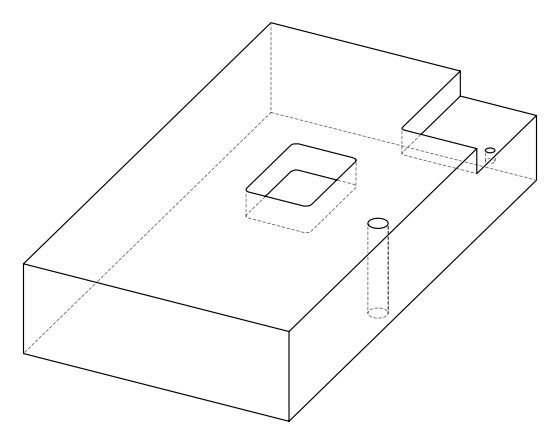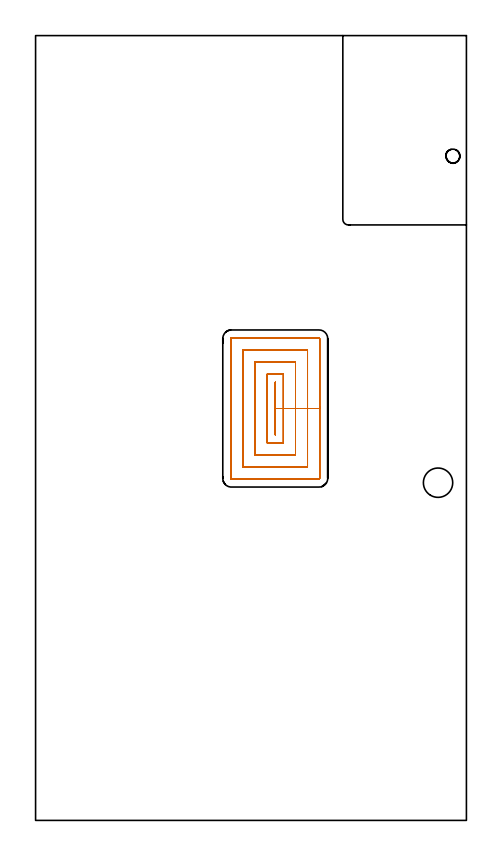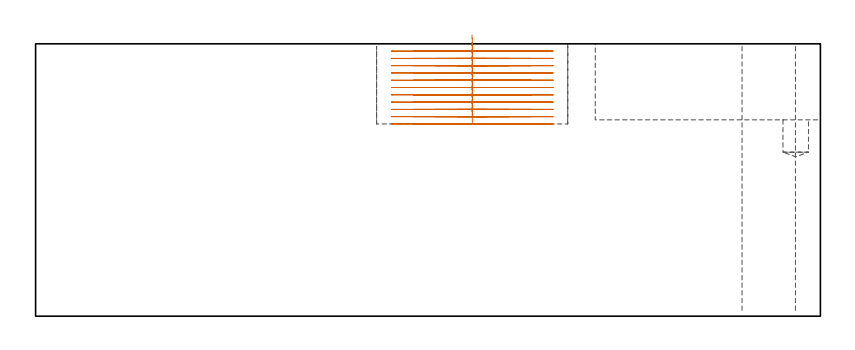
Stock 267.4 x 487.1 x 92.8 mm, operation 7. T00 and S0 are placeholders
(PLAN: 7 operations, 5 tool changes, 109.6 min)
(1 SPOT_DRILL | STEP1HOLE | NXT0321_9005460120000 | 0.05 min | 181 mm3)
(2 SPOT_DRILL_1 | STEP1POCKET | NXT0321_9005460120000 | 0.03 min | 2801 mm3)
(3 DRILL_THROUGH_HOLE_INTO_CENTER | STEP1HOLE | NXT0301_065 | 0.39 min | 6261 mm3)
(4 DRILL_TO_ENLARGE_THROUGH_HOLE | STEP1HOLE | UGT0301_251 | 0.41 min | 17642 mm3)
(5 DRILL_BLIND_HOLE_INTO_CENTER | STEP1POCKET | NXT0301_058 | 0.07 min | 719 mm3)
(6 MILL_CORNER_NOTCH_RECTANGULAR | CORNER_NOTCH_RECTANGULAR | NXT0201_008 | Follow Part, ap 1.5, ae 75% | 88.5 min | 230541 mm3)
(7 MILL_RECTANGULAR_POCKET | POCKET_RECTANGULAR_STRAIGHT | NXT0201_013 | Follow Part, ap 2.5, ae 75% | 20.19 min | 172628 mm3)
(TOOL NXT0321_9005460120000 | NC Spot Drill, 142deg, 12mm, Carbide, Uncoated | D12 PA142 FL30 Z2)
(TOOL NXT0301_065 | Carbide Drill 9.4mm [860.1-0940-075A1-MM 2214] | D9.4 PA140 FL98 Z2)
(TOOL UGT0301_251 | Twist Drill 18.2 mm | D18.2 PA118 FL135 Z2)
(TOOL NXT0301_058 | Carbide Drill 8.7mm [860.1-0870-026A1-MM 2214] | D8.7 PA140 FL47 Z2)
(TOOL NXT0201_008 | ENDMILL 6mm [2P460-0600-NA 1630] | D6 FL26 Z6)
(TOOL NXT0201_013 | ENDMILL 10mm | D10 FL30 Z4)
(OP 7 MILL_RECTANGULAR_POCKET)
G17 G21 G94 G90
T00 M6
G54
G17 G0 G90 X148.7 Y243.508 S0 M3
G43 Z102.8 H0
Z95.8
G94 G1 Y239.4 Z94.699 F250.
X148.8 Z94.672
Y255.65 Z90.318
Y271.9 F500.
X148.7
Y239.4
X148.8
Y255.65
X153.8
Y276.9
X143.7
Y234.4
X153.8
Y255.65
X161.3
Y284.4
X136.2
Y226.9
X161.3
Y255.65
X168.8
Y291.9
X128.7
Y219.4
X168.8
Y255.65
X176.3
Y299.1
G3 X176. Y299.4 R0.3
G1 X121.5
G3 X121.2 Y299.1 R0.3
G1 Y212.2
G3 X121.5 Y211.9 R0.3
G1 X176.
G3 X176.3 Y212.2 R0.3
G1 Y255.65
Y256.65
G0 X148.7 Y243.508 Z93.318
G1 Y239.4 Z92.217 F250.
X148.8 Z92.19
Y255.65 Z87.836
Y271.9 F500.
X148.7
Y239.4
X148.8
Y255.65
X153.8
Y276.9
X143.7
Y234.4
X153.8
Y255.65
X161.3
Y284.4
X136.2
Y226.9
X161.3
Y255.65
X168.8
Y291.9
X128.7
Y219.4
X168.8
Y255.65
X176.3
Y299.1
G3 X176. Y299.4 R0.3
G1 X121.5
G3 X121.2 Y299.1 R0.3
G1 Y212.2
G3 X121.5 Y211.9 R0.3
G1 X176.
G3 X176.3 Y212.2 R0.3
G1 Y255.65
Y256.65
G0 X148.7 Y243.508 Z90.836
G1 Y239.4 Z89.735 F250.
X148.8 Z89.709
Y255.65 Z85.354
Y271.9 F500.
X148.7
Y239.4
X148.8
Y255.65
X153.8
Y276.9
X143.7
Y234.4
X153.8
Y255.65
X161.3
Y284.4
X136.2
Y226.9
X161.3
Y255.65
X168.8
Y291.9
X128.7
Y219.4
X168.8
Y255.65
X176.3
Y299.1
G3 X176. Y299.4 R0.3
G1 X121.5
G3 X121.2 Y299.1 R0.3
G1 Y212.2
G3 X121.5 Y211.9 R0.3
G1 X176.
G3 X176.3 Y212.2 R0.3
G1 Y255.65
Y256.65
G0 X148.7 Y243.508 Z88.354
G1 Y239.4 Z87.254 F250.
X148.8 Z87.227
Y255.65 Z82.873
Y271.9 F500.
X148.7
Y239.4
X148.8
Y255.65
X153.8
Y276.9
X143.7
Y234.4
X153.8
Y255.65
X161.3
Y284.4
X136.2
Y226.9
X161.3
Y255.65
X168.8
Y291.9
X128.7
Y219.4
X168.8
Y255.65
X176.3
Y299.1
G3 X176. Y299.4 R0.3
G1 X121.5
G3 X121.2 Y299.1 R0.3
G1 Y212.2
G3 X121.5 Y211.9 R0.3
G1 X176.
G3 X176.3 Y212.2 R0.3
G1 Y255.65
Y256.65
G0 X148.7 Y243.508 Z85.873
G1 Y239.4 Z84.772 F250.
X148.8 Z84.745
Y255.65 Z80.391
Y271.9 F500.
X148.7
Y239.4
X148.8
Y255.65
X153.8
Y276.9
X143.7
Y234.4
X153.8
Y255.65
X161.3
Y284.4
X136.2
Y226.9
X161.3
Y255.65
X168.8
Y291.9
X128.7
Y219.4
X168.8
Y255.65
X176.3
Y299.1
G3 X176. Y299.4 R0.3
G1 X121.5
G3 X121.2 Y299.1 R0.3
G1 Y212.2
G3 X121.5 Y211.9 R0.3
G1 X176.
G3 X176.3 Y212.2 R0.3
G1 Y255.65
Y256.65
G0 X148.7 Y243.508 Z83.391
G1 Y239.4 Z82.29 F250.
X148.8 Z82.263
Y255.65 Z77.909
Y271.9 F500.
X148.7
Y239.4
X148.8
Y255.65
X153.8
Y276.9
X143.7
Y234.4
X153.8
Y255.65
X161.3
Y284.4
X136.2
Y226.9
X161.3
Y255.65
X168.8
Y291.9
X128.7
Y219.4
X168.8
Y255.65
X176.3
Y299.1
G3 X176. Y299.4 R0.3
G1 X121.5
G3 X121.2 Y299.1 R0.3
G1 Y212.2
G3 X121.5 Y211.9 R0.3
G1 X176.
G3 X176.3 Y212.2 R0.3
G1 Y255.65
Y256.65
G0 X148.7 Y243.508 Z80.909
G1 Y239.4 Z79.808 F250.
X148.8 Z79.781
Y255.65 Z75.427
Y271.9 F500.
X148.7
Y239.4
X148.8
Y255.65
X153.8
Y276.9
X143.7
Y234.4
X153.8
Y255.65
X161.3
Y284.4
X136.2
Y226.9
X161.3
Y255.65
X168.8
Y291.9
X128.7
Y219.4
X168.8
Y255.65
X176.3
Y299.1
G3 X176. Y299.4 R0.3
G1 X121.5
G3 X121.2 Y299.1 R0.3
G1 Y212.2
G3 X121.5 Y211.9 R0.3
G1 X176.
G3 X176.3 Y212.2 R0.3
G1 Y255.65
Y256.65
G0 X148.7 Y243.508 Z78.427
G1 Y239.4 Z77.326 F250.
X148.8 Z77.3
Y255.65 Z72.945
Y271.9 F500.
X148.7
Y239.4
X148.8
Y255.65
X153.8
Y276.9
X143.7
Y234.4
X153.8
Y255.65
X161.3
Y284.4
X136.2
Y226.9
X161.3
Y255.65
X168.8
Y291.9
X128.7
Y219.4
X168.8
Y255.65
X176.3
Y299.1
G3 X176. Y299.4 R0.3
G1 X121.5
G3 X121.2 Y299.1 R0.3
G1 Y212.2
G3 X121.5 Y211.9 R0.3
G1 X176.
G3 X176.3 Y212.2 R0.3
G1 Y255.65
Y256.65
G0 X148.7 Y243.508 Z75.945
G1 Y239.4 Z74.845 F250.
X148.8 Z74.818
Y255.65 Z70.464
Y271.9 F500.
X148.7
Y239.4
X148.8
Y255.65
X153.8
Y276.9
X143.7
Y234.4
X153.8
Y255.65
X161.3
Y284.4
X136.2
Y226.9
X161.3
Y255.65
X168.8
Y291.9
X128.7
Y219.4
X168.8
Y255.65
X176.3
Y299.1
G3 X176. Y299.4 R0.3
G1 X121.5
G3 X121.2 Y299.1 R0.3
G1 Y212.2
G3 X121.5 Y211.9 R0.3
G1 X176.
G3 X176.3 Y212.2 R0.3
G1 Y255.65
Y256.65
G0 X148.7 Y243.508 Z73.464
G1 Y239.4 Z72.363 F250.
X148.8 Z72.336
Y255.65 Z67.982
Y271.9 F500.
X148.7
Y239.4
X148.8
Y255.65
X153.8
Y276.9
X143.7
Y234.4
X153.8
Y255.65
X161.3
Y284.4
X136.2
Y226.9
X161.3
Y255.65
X168.8
Y291.9
X128.7
Y219.4
X168.8
Y255.65
X176.3
Y299.1
G3 X176. Y299.4 R0.3
G1 X121.5
G3 X121.2 Y299.1 R0.3
G1 Y212.2
G3 X121.5 Y211.9 R0.3
G1 X176.
G3 X176.3 Y212.2 R0.3
G1 Y255.65
Y256.65
G0 X148.7 Y243.508 Z70.982
G1 Y239.4 Z69.881 F250.
X148.8 Z69.854
Y255.65 Z65.5
Y271.9 F500.
X148.7
Y239.4
X148.8
Y255.65
X153.8
Y276.9
X143.7
Y234.4
X153.8
Y255.65
X161.3
Y284.4
X136.2
Y226.9
X161.3
Y255.65
X168.8
Y291.9
X128.7
Y219.4
X168.8
Y255.65
X176.3
Y299.1
G3 X176. Y299.4 R0.3
G1 X121.5
G3 X121.2 Y299.1 R0.3
G1 Y212.2
G3 X121.5 Y211.9 R0.3
G1 X176.
G3 X176.3 Y212.2 R0.3
G1 Y255.65
Y256.65
G0 Z102.8
M5
M2
